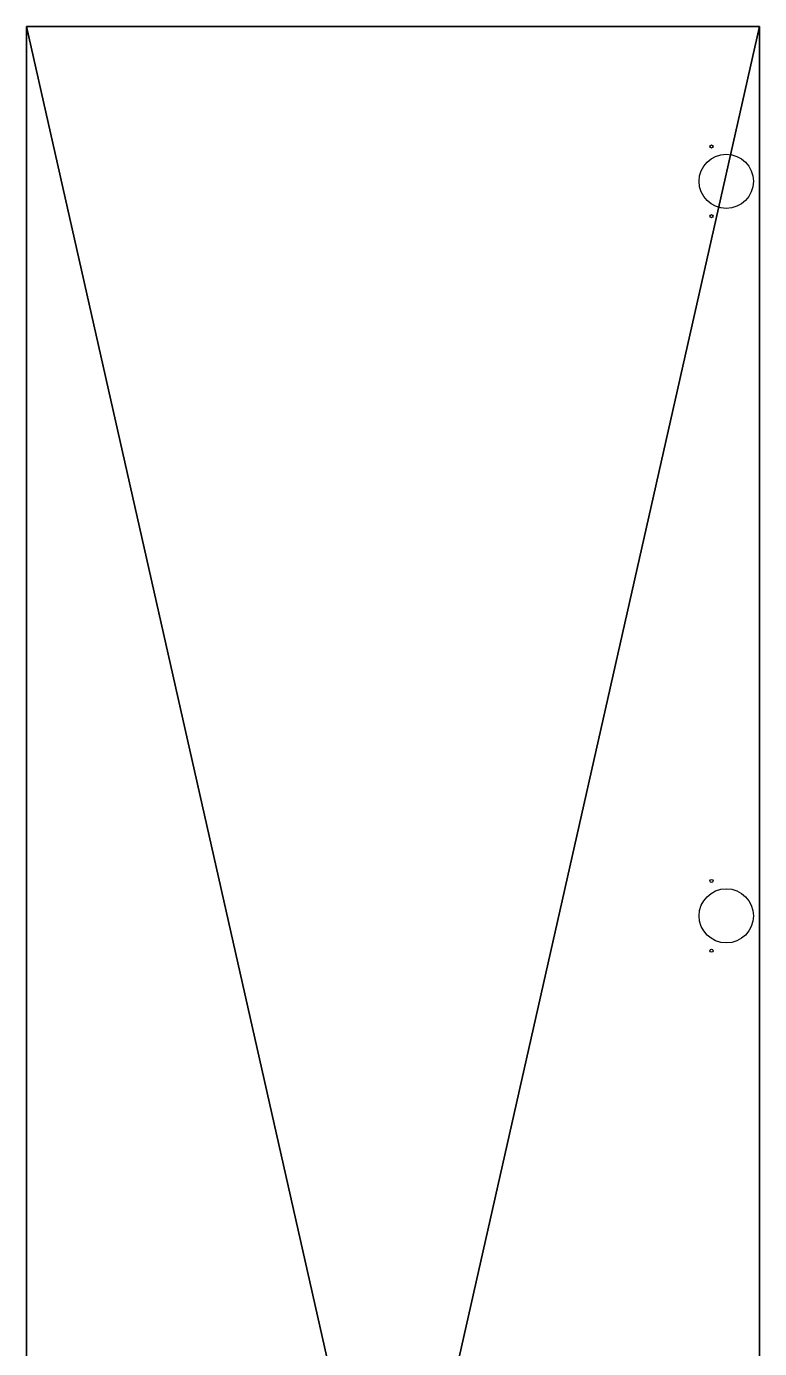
# Model space of a CAD drawing. Header units: millimetres. Extents: x -45532 to 18, y -11338 to 4436.
# Drawn here: x -11752 to -11279, y 1243 to 2097 of the extents above; entities that cross this region are included whole.
import ezdxf

# ---------------------------------------------------------------- set-up
doc = ezdxf.new("R2010")
doc.units = ezdxf.units.MM
doc.header["$LTSCALE"] = 25.4
doc.layers.get('0').update_dxf_attribs({"true_color": 0xffffff})
for name, color, linetype, true_color in [('ABF_cuttingLines', 134, 'Continuous', 0x009987), ('DEPTH13-ARTICLE96053', 36, 'Continuous', 0x664400), ('DEPTH3.0-ARTICLE46331', 134, 'Continuous', 0x009987)]:
    doc.layers.add(name, color=color, linetype=linetype, true_color=true_color)

# ---------------------------------------------------------------- blocks, each defined once
blk = doc.blocks.new('Group179#1')
at = {"layer": 'DEPTH13-ARTICLE96053', "color": 0}
blk.add_circle((21.5, 0), 17.5, dxfattribs=at)
at = {"layer": 'DEPTH3.0-ARTICLE46331', "color": 0}
for centre in [(31, 22.5), (31, -22.5)]:
    blk.add_circle(centre, 1, dxfattribs=at)
blk = doc.blocks.new('Group181#1')
at = {"layer": 'DEPTH13-ARTICLE96053', "color": 0}
blk.add_circle((21.5, 0), 17.5, dxfattribs=at)
at = {"layer": 'DEPTH3.0-ARTICLE46331', "color": 0}
for centre in [(31, 22.5), (31, -22.5)]:
    blk.add_circle(centre, 1, dxfattribs=at)
blk = doc.blocks.new('Group1731#1')
at = {"layer": 'ABF_cuttingLines', "color": 0}
blk.add_polyline3d([(-3484.18, 2097, 0), (-3957.18, 2097, 0), (-3957.18, 0, 0), (-3484.18, 0, 0), (-3484.18, 2097, 0)], close=True, dxfattribs=at)
blk = doc.blocks.new('_____#93')
at = {"layer": 'ABF_cuttingLines', "color": 0}
for p, q in [((-3484.18, 2097), (-3957.18, 2097)), ((-3957.18, 2097), (-3957.18, 0)), ((-3484.18, 2097, 18), (-3957.18, 2097, 18)), ((-3957.18, 2097, 18), (-3957.18, 0, 18)), ((-3484.18, 2097), (-3957.18, 2097)), ((-3957.18, 2097), (-3957.18, 2097, 18)), ((-3484.18, 2097, 18), (-3957.18, 2097, 18)), ((-3957.18, 2097), (-3957.18, 0)), ((-3957.18, 2097, 18), (-3957.18, 0, 18)), ((-3957.18, 2097), (-3957.18, 2097, 18)), ((-3484.18, 0), (-3484.18, 2097)), ((-3484.18, 0, 18), (-3484.18, 2097, 18)), ((-3484.18, 2097), (-3484.18, 2097, 18)), ((-3484.18, 0), (-3484.18, 2097)), ((-3484.18, 2097), (-3484.18, 2097, 18)), ((-3484.18, 0, 18), (-3484.18, 2097, 18))]:
    blk.add_line(p, q, dxfattribs=at)
at = {"color": 0, "rotation": 180}
for name, p in [('Group179#1', (-3484.18, 1997, 18)), ('Group181#1', (-3484.18, 1522.75, 18))]:
    blk.add_blockref(name, p, dxfattribs=at)
at = {"layer": 'ABF_cuttingLines', "color": 0}
blk.add_blockref('Group1731#1', (0, 0, 18), dxfattribs=at)
at = {"color": 0}
mesh = blk.add_polyface(dxfattribs=at)
corners = [(-3484.18, 2097), (-3957.18, 0), (-3957.18, 2097), (-3484.18, 0)]
mesh.append_faces([[corners[k] for k in face] for face in [(0, 1, 2), (1, 0, 3)]], dxfattribs={"vtx0": -1, "color": 0})
at = {"color": 7, "true_color": 0xffffff}
mesh = blk.add_polyface(dxfattribs=at)
corners = [(-3484.18, 0, 18), (-3957.18, 2097, 18), (-3957.18, 0, 18), (-3484.18, 2097, 18)]
mesh.append_faces([[corners[k] for k in face] for face in [(0, 1, 2), (1, 0, 3)]], dxfattribs={"vtx0": -1, "color": 7})
at = {"color": 0}
mesh = blk.add_polyface(dxfattribs=at)
corners = [(-3957.18, 2097, 18), (-3484.18, 2097), (-3957.18, 2097), (-3484.18, 2097, 18)]
mesh.append_faces([[corners[k] for k in face] for face in [(0, 1, 2), (1, 0, 3)]], dxfattribs={"vtx0": -1, "color": 0})
mesh = blk.add_polyface(dxfattribs=at)
corners = [(-3957.18, 2097, 18), (-3957.18, 0), (-3957.18, 0, 18), (-3957.18, 2097)]
mesh.append_faces([[corners[k] for k in face] for face in [(0, 1, 2), (1, 0, 3)]], dxfattribs={"vtx0": -1, "color": 0})
mesh = blk.add_polyface(dxfattribs=at)
corners = [(-3484.18, 2097), (-3484.18, 0, 18), (-3484.18, 0), (-3484.18, 2097, 18)]
mesh.append_faces([[corners[k] for k in face] for face in [(0, 1, 2), (1, 0, 3)]], dxfattribs={"vtx0": -1, "color": 0})
blk = doc.blocks.new('_201238___._KRONOSPAN_5981_PD__NEW_2800207018_THICKNESS_18')
at = {"color": 0}
blk.add_blockref('_____#93', (-7794.82, 0), dxfattribs=at)

msp = doc.modelspace()

# ---------------------------------------------------------------- block references
at = {"color": 0}
msp.add_blockref('_201238___._KRONOSPAN_5981_PD__NEW_2800207018_THICKNESS_18', (0, 0), dxfattribs=at)

doc.saveas('drawing.dxf')
